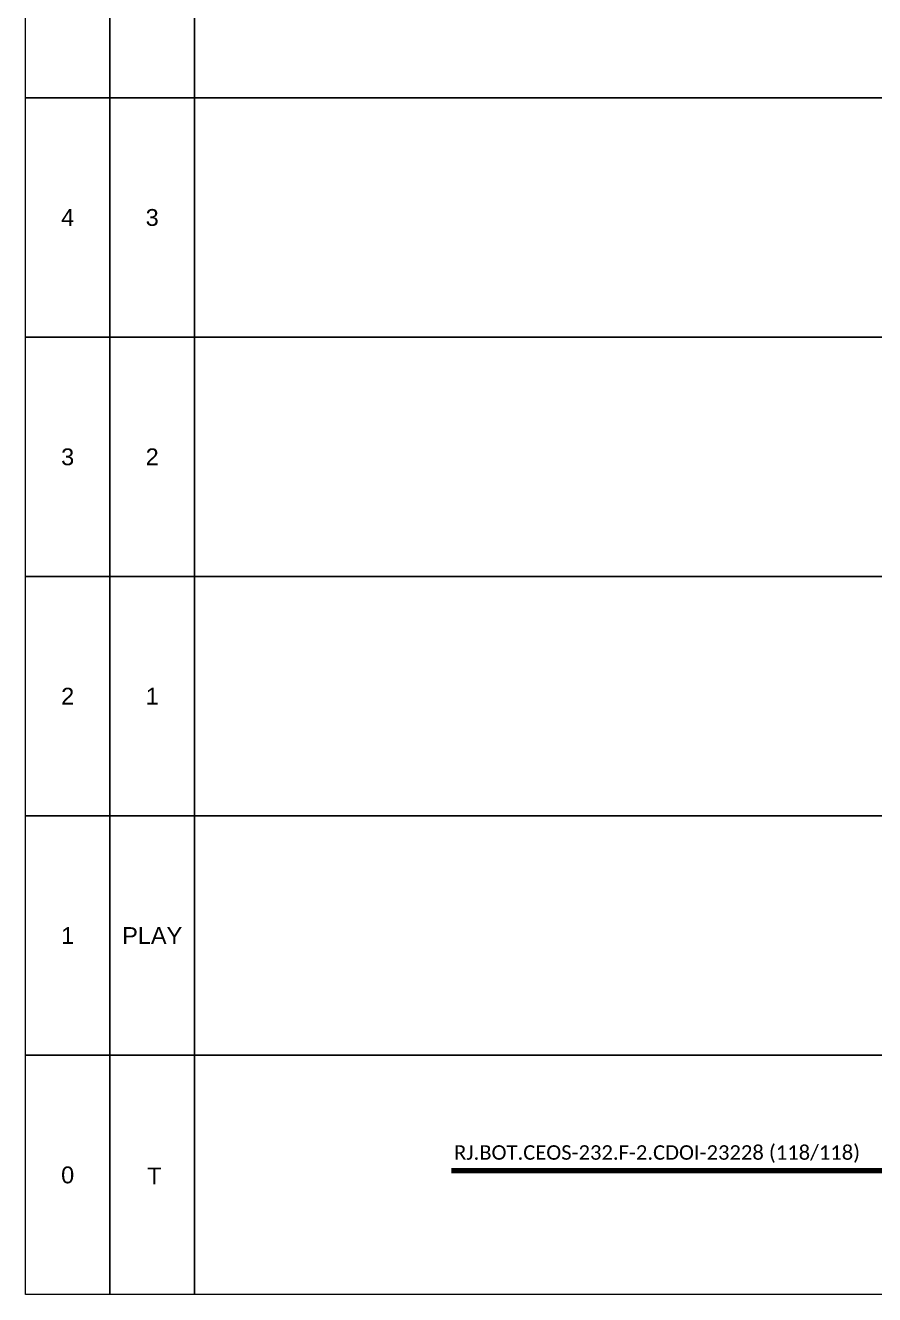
# Model space of a CAD drawing. Header units: metres. Extents: x -0.1 to 58.9, y -0.1 to 41.6.
# Drawn here: x 44.21 to 48.81, y 24.06 to 30.93 of the extents above; entities that cross this region are included whole.
import ezdxf
from ezdxf.enums import TextEntityAlignment as Align

# ---------------------------------------------------------------- set-up
doc = ezdxf.new("R2010")
doc.units = ezdxf.units.M
doc.styles.add('ARIAL', font='arial.ttf')
doc.styles.add('WMF-Calibri0', font='calibri.ttf')

msp = doc.modelspace()

# ---------------------------------------------------------------- linework, layer by layer
for points in [[(44.2118, 31.8323), (44.6694, 31.8323), (44.6694, 30.5374), (44.2118, 30.5374)], [(44.6694, 31.8323), (45.1271, 31.8323), (45.1271, 30.5374), (44.6694, 30.5374)], [(45.1271, 31.8323), (51.6242, 31.8323), (51.6242, 30.5374), (45.1271, 30.5374)], [(44.2118, 30.5374), (44.6694, 30.5374), (44.6694, 29.2425), (44.2118, 29.2425)], [(44.6694, 30.5374), (45.1271, 30.5374), (45.1271, 29.2425), (44.6694, 29.2425)], [(45.1271, 30.5374), (51.6242, 30.5374), (51.6242, 29.2425), (45.1271, 29.2425)], [(44.2118, 29.2425), (44.6694, 29.2425), (44.6694, 27.9476), (44.2118, 27.9476)], [(44.6694, 29.2425), (45.1271, 29.2425), (45.1271, 27.9476), (44.6694, 27.9476)], [(45.1271, 29.2425), (51.6242, 29.2425), (51.6242, 27.9476), (45.1271, 27.9476)], [(44.2118, 27.9476), (44.6694, 27.9476), (44.6694, 26.6528), (44.2118, 26.6528)], [(44.6694, 27.9476), (45.1271, 27.9476), (45.1271, 26.6528), (44.6694, 26.6528)], [(45.1271, 27.9476), (51.6242, 27.9476), (51.6242, 26.6528), (45.1271, 26.6528)], [(44.2118, 26.6528), (44.6694, 26.6528), (44.6694, 25.3579), (44.2118, 25.3579)], [(44.6694, 26.6528), (45.1271, 26.6528), (45.1271, 25.3579), (44.6694, 25.3579)], [(45.1271, 26.6528), (51.6242, 26.6528), (51.6242, 25.3579), (45.1271, 25.3579)], [(44.2118, 25.3579), (44.6694, 25.3579), (44.6694, 24.063), (44.2118, 24.063)], [(44.6694, 25.3579), (45.1271, 25.3579), (45.1271, 24.063), (44.6694, 24.063)], [(45.1271, 25.3579), (51.6242, 25.3579), (51.6242, 24.063), (45.1271, 24.063)]]:
    msp.add_lwpolyline(points, close=True)
at = {"color": 1, "const_width": 0.0288}
msp.add_lwpolyline([(49.0708, 24.733), (46.5176, 24.733)], dxfattribs=at)

# ---------------------------------------------------------------- texts
at = {"color": 1, "style": 'WMF-Calibri0'}
msp.add_text('RJ.BOT.CEOS-232.F-2.CDOI-23228 (118/118)', height=0.07844, dxfattribs=at).set_placement((47.6304, 24.8318, 0.1634), align=Align.MIDDLE_CENTER)
at = {"style": 'ARIAL', "flags": 12}
for tag, p in [('3', (44.8982, 29.89)), ('4', (44.4406, 29.89)), ('3', (44.4406, 28.5951)), ('2', (44.8982, 28.5951)), ('2', (44.4406, 27.3002)), ('1', (44.8982, 27.3002)), ('1', (44.4406, 26.0053)), ('PLAY', (44.8982, 26.0053)), ('0', (44.4406, 24.7104)), ('T', (44.9093, 24.7051))]:
    msp.add_attdef(tag, text='XX', height=0.09096, dxfattribs=at).set_placement(p, align=Align.MIDDLE_CENTER)

doc.saveas('drawing.dxf')
